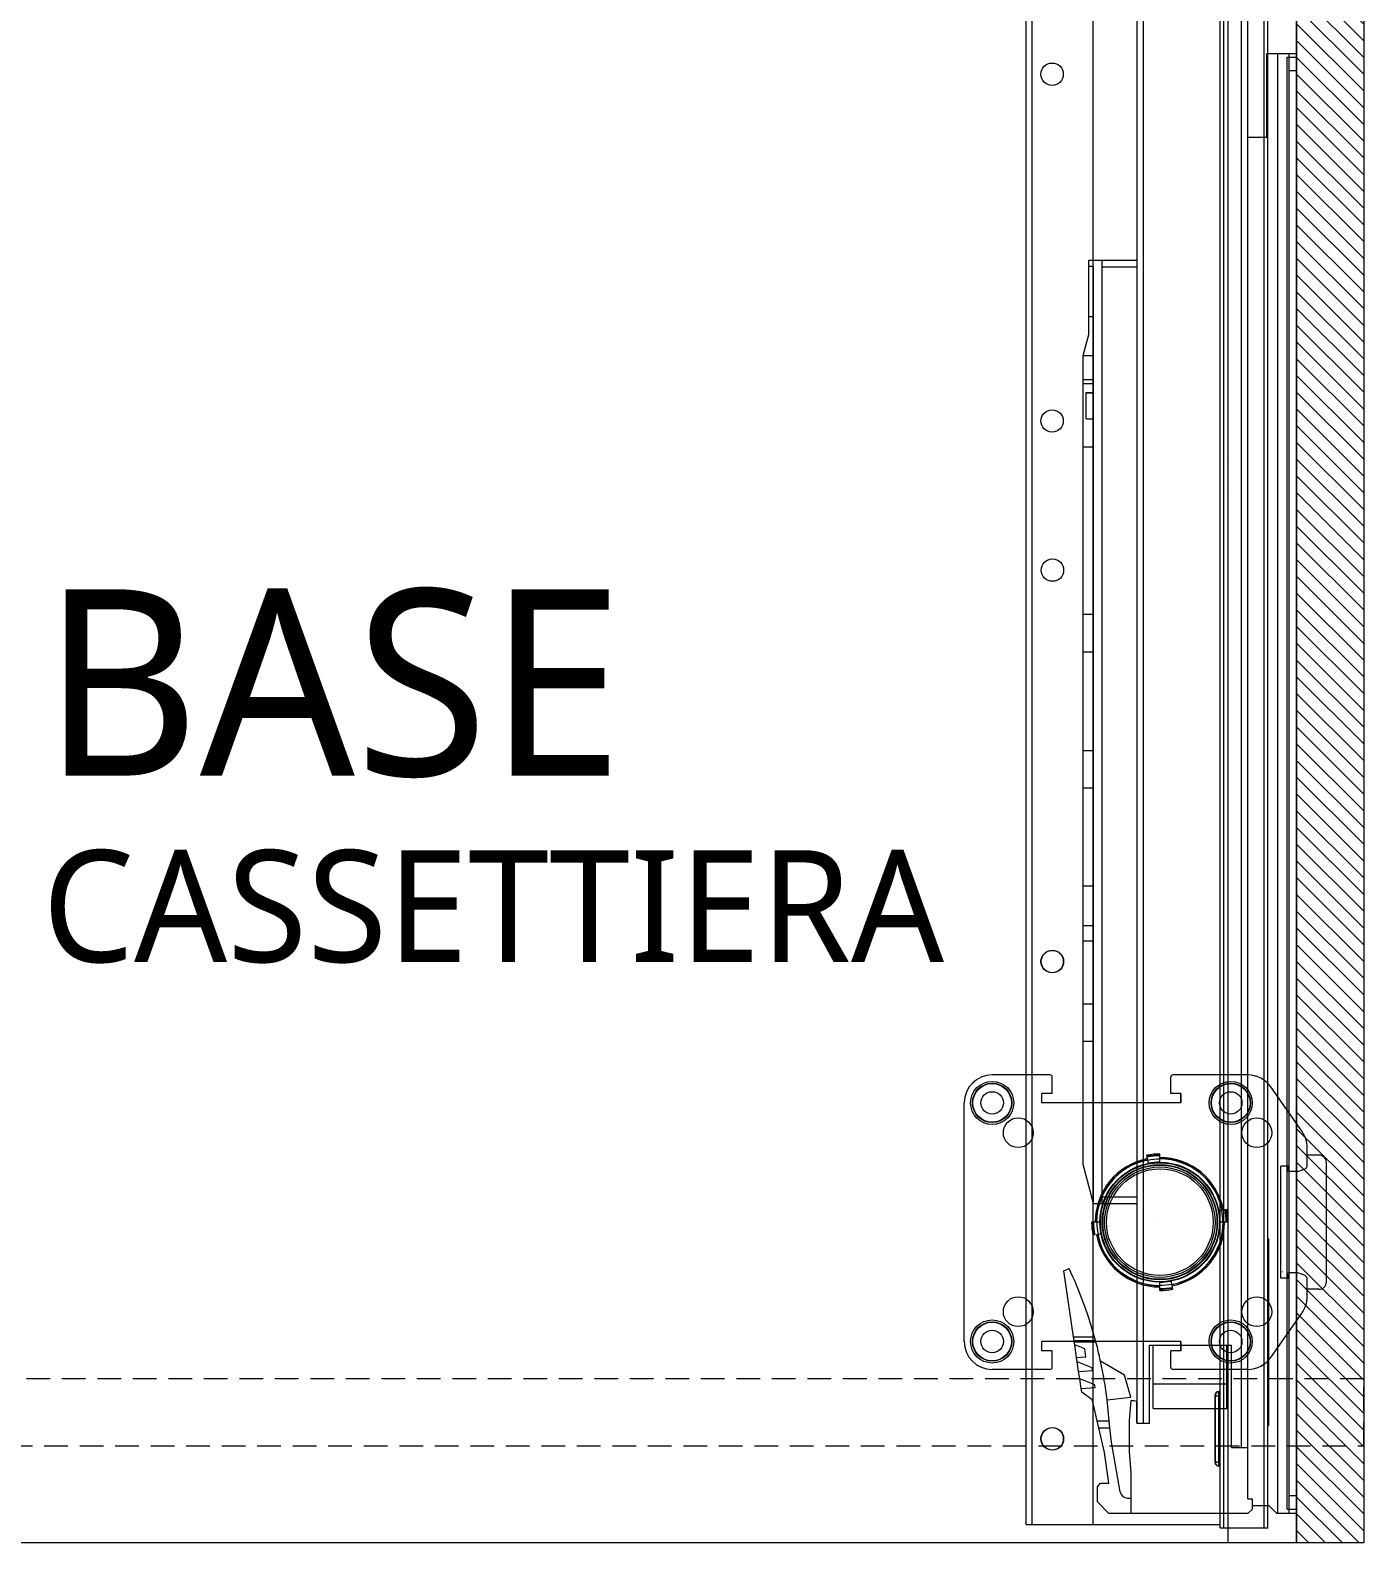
# Model space of a CAD drawing. Header units: millimetres. Extents: x -853320 to 19484, y -510814 to 9708.
# Drawn here: x 9335.6 to 9693.4, y 7298.2 to 7704.4 of the extents above; entities that cross this region are included whole.
import ezdxf
from ezdxf import colors
from ezdxf.entities.mleader import LeaderData, LeaderLine
from ezdxf.math import Vec2, Vec3

# ---------------------------------------------------------------- set-up
doc = ezdxf.new("R2010")
doc.units = ezdxf.units.MM
for name, pattern in [('CONTINUA', [0]), ('NASCOSTA', [9.525, 6.35, -3.175]), ('TRATTEGGIATA', [0.75, 0.5, -0.25])]:
    doc.linetypes.add(name, pattern=pattern)
doc.layers.add('DS_ST_quote 1_50', color=7, linetype='Continuous')
for name, color, linetype, lineweight in [('F-Proiezioni', 9, 'TRATTEGGIATA', 5), ('F_ARREDI', 7, 'Continuous', 5), ('F_ELETTRODOMESTICI', 40, 'Continuous', 5), ('F_FERRAMENTA', 253, 'Continuous', 5), ('F_Guide', 1, 'Continuous', 9), ('F_MULTI laminato CERA', 124, 'Continuous', 5), ('F_retino', 252, 'CONTINUA', 5), ('F_Spondine', 9, 'Continuous', 9), ('Piedini', 7, 'Continuous', 9)]:
    doc.layers.add(name, color=color, linetype=linetype, lineweight=lineweight)
doc.layers.add('F_Testi', color=7, linetype='Continuous', lineweight=5, true_color=0x136734)
doc.styles.add('ARIAL', font='arial.ttf')
doc.styles.add('DANZI-DIDASCALIE', font='Yu Gothic UI Light.ttf', dxfattribs={"height": 30})
doc.dimstyles.new('ISO-100', dxfattribs={"dimtxt": 100, "dimasz": 5, "dimexe": 0.25, "dimexo": 6, "dimgap": 6, "dimtad": 1, "dimtxsty": 'ARIAL', "dimblk": 'ARCHTICK', "dimcen": 2.5, "dimdle": 15, "dimse1": 1, "dimse2": 1, "dimclrd": 256, "dimclre": 256, "dimclrt": 256, "dimadec": 0, "dimazin": 0, "dimtfac": 1, "dimtmove": 0, "dimatfit": 3, "dimldrblk": 'ARCHTICK', "dimfxl": 1, "dimlwd": -1, "dimlwe": -1, "dimarcsym": 0})

# ---------------------------------------------------------------- blocks, each defined once
blk = doc.blocks.new('_Dot')
at = {"color": 0, "linetype": 'ByBlock', "lineweight": -2}
blk.add_line((-0.5, 0), (-1, 0), dxfattribs=at)
at = {"color": 0, "linetype": 'ByBlock', "const_width": 0.5}
blk.add_lwpolyline([(-0.25, 0, 1), (0.25, 0, 1)], format="xyb", close=True, dxfattribs=at)
blk = doc.blocks.new('_ArchTick')
at = {"color": 0, "linetype": 'ByBlock', "const_width": 0.15}
blk.add_lwpolyline([(-0.5, -0.5), (0.5, 0.5)], dxfattribs=at)
blk = doc.blocks.new('*D146')
at = {"layer": 'Defpoints', "color": 0, "transparency": 16777216}
for p in [(5588.56, 7348.81), (19268.52, 2810.66), (19483.82, 2810.66)]:
    blk.add_point(p, dxfattribs=at)
at = {"layer": 'DS_ST_quote 1_50', "transparency": 16777216}
blk.add_line((19268.52, 7363.81), (19268.52, 2795.66), dxfattribs=at)
at = {"layer": 'DS_ST_quote 1_50', "transparency": 16777216, "xscale": 5, "yscale": 5, "zscale": 5}
for p, rotation in [((19268.52, 7348.81), 90), ((19268.52, 2810.66), 270)]:
    blk.add_blockref('_ArchTick', p, dxfattribs=dict(at, rotation=rotation))
at = {"layer": 'DS_ST_quote 1_50', "transparency": 16777216, "insert": (19202.43, 5079.74), "char_height": 100, "attachment_point": 5, "rotation": 90, "style": 'ARIAL'}
blk.add_mtext('4538,15', dxfattribs=at)
blk = doc.blocks.new('BASE CAS.ra_posate_L.403_pianta')
at = {"layer": 'F_retino'}
h = blk.add_hatch(dxfattribs=at)
h.set_pattern_fill('ANSI31', color=256, angle=-90)
h.set_pattern_definition([(315, (279087.225, 3243.2445), (2.24506403, 2.24506403), [])])
h.paths.add_polyline_path([(293879.45, 11077.27), (293861.45, 11077.27), (293861.45, 10497.27), (293879.45, 10497.27)])
at = {"layer": 'F-Proiezioni', "linetype": 'NASCOSTA'}
blk.add_lwpolyline([(293325.45, 10523.27), (293879.45, 10523.27), (293879.45, 10541.27), (293325.45, 10541.27)], close=True, dxfattribs=at)
at = {"layer": 'F_FERRAMENTA'}
for p, q in [((293852.75, 10501.27), (293852.75, 10791.27)), ((293853.75, 10501.27), (293853.75, 10791.27)), ((293842.77, 10787.27), (293842.77, 10787.27)), ((293788.85, 10502.17), (293788.85, 10778.67)), ((293790.47, 10502.17), (293790.47, 10778.67)), ((293806.85, 10502.17), (293806.85, 10778.67)), ((293842.77, 10778.27), (293842.77, 10778.27)), ((293840.95, 10501.27), (293840.95, 10775.07)), ((293841.95, 10501.27), (293841.95, 10775.07)), ((293853.75, 10578.77), (293853.85, 10578.77)), ((293853.85, 10528.77), (293853.85, 10578.77)), ((293839.55, 10518.87), (293839.55, 10536.87)), ((293839.55, 10536.73), (293840.55, 10536.73)), ((293840.55, 10537.87), (293840.95, 10537.87)), ((293840.55, 10517.87), (293840.55, 10537.87)), ((293840.55, 10536.73), (293840.95, 10536.73)), ((293853.75, 10528.77), (293853.85, 10528.77)), ((293839.55, 10519.01), (293840.55, 10519.01)), ((293840.55, 10519.01), (293840.95, 10519.01)), ((293840.55, 10517.87), (293840.95, 10517.87)), ((293788.85, 10502.17), (293790.47, 10502.17)), ((293790.47, 10502.17), (293806.85, 10502.17)), ((293806.85, 10502.17), (293840.95, 10502.17)), ((293840.95, 10501.27), (293841.95, 10501.27)), ((293841.95, 10501.27), (293852.75, 10501.27)), ((293852.75, 10501.27), (293853.75, 10501.27))]:
    blk.add_line(p, q, dxfattribs=at)
for centre in [(293795.85, 10653.17), (293795.85, 10525.17)]:
    blk.add_circle(centre, 3, dxfattribs=at)
for centre, start, end in [((293840.55, 10536.87), 90, 180), ((293840.55, 10518.87), 180, 270)]:
    blk.add_arc(centre, 1, start, end, dxfattribs=at)
at = {"layer": 'F_Guide', "color": 1}
for p, q in [((293818.67, 10529.34), (293818.67, 11003.27)), ((293820.37, 10529.34), (293820.37, 11003.27)), ((293846.67, 10522.87), (293846.67, 10980.77)), ((293848.37, 10522.87), (293848.37, 10961.77)), ((293853.45, 10896.77), (293861.45, 10896.77)), ((293853.45, 10874.27), (293853.45, 10896.77)), ((293856.45, 10505.27), (293856.45, 10896.77)), ((293858.95, 10895.77), (293861.45, 10895.77)), ((293858.95, 10506.27), (293858.95, 10895.77)), ((293859.45, 10895.77), (293859.45, 10896.77)), ((293859.45, 10505.27), (293859.45, 10895.77)), ((293861.45, 10895.77), (293861.45, 10896.77)), ((293861.45, 10505.27), (293861.45, 10895.77)), ((293861.45, 10892.11), (293859.45, 10892.11)), ((293848.37, 10874.27), (293853.45, 10874.27)), ((293805.67, 10841.27), (293809.27, 10841.27)), ((293805.67, 10821.36), (293805.67, 10841.27)), ((293809.27, 10841.27), (293818.67, 10841.27)), ((293809.27, 10588.27), (293809.27, 10841.27)), ((293805.67, 10839.68), (293806.97, 10839.68)), ((293806.97, 10588.27), (293806.97, 10839.68)), ((293809.27, 10839.47), (293818.67, 10839.47)), ((293805.67, 10826.18), (293806.97, 10826.18)), ((293804.17, 10815.77), (293805.67, 10821.36)), ((293804.17, 10815.77), (293806.97, 10815.77)), ((293804.17, 10598.72), (293804.17, 10815.77)), ((293804.17, 10809.32), (293806.97, 10809.32)), ((293804.17, 10808.23), (293806.97, 10808.23)), ((293804.97, 10805.77), (293806.97, 10805.77)), ((293804.97, 10798.77), (293804.97, 10805.77)), ((293804.97, 10805.76), (293806.97, 10805.76)), ((293804.97, 10798.77), (293806.97, 10798.77)), ((293804.97, 10798.77), (293806.97, 10798.77)), ((293804.17, 10791.23), (293806.97, 10791.23)), ((293804.17, 10746.31), (293806.97, 10746.31)), ((293804.17, 10736.23), (293806.97, 10736.23)), ((293804.17, 10709.82), (293806.97, 10709.82)), ((293804.17, 10699.77), (293806.97, 10699.77)), ((293804.17, 10673.5), (293806.97, 10673.5)), ((293804.17, 10662.81), (293806.97, 10662.81)), ((293804.17, 10658.73), (293806.97, 10658.73)), ((293804.17, 10641.87), (293806.97, 10641.87)), ((293804.17, 10631.82), (293806.97, 10631.82)), ((293806.96, 10588.29), (293804.17, 10598.72)), ((293809.27, 10590.07), (293818.67, 10590.07)), ((293806.96, 10588.29), (293806.97, 10588.29)), ((293806.97, 10588.27), (293809.27, 10588.27)), ((293809.27, 10588.27), (293818.67, 10588.27)), ((293798.99, 10570.21), (293800.4, 10570.87)), ((293801.59, 10552.54), (293798.99, 10570.21)), ((293801.74, 10551.54), (293801.59, 10552.54)), ((293801.59, 10552.54), (293807.21, 10552.54)), ((293801.78, 10551.22), (293801.74, 10551.54)), ((293801.74, 10551.54), (293807.49, 10551.54)), ((293801.91, 10550.38), (293801.78, 10551.22)), ((293801.78, 10551.22), (293807.57, 10551.22)), ((293802.4, 10547.02), (293801.91, 10550.38)), ((293804.59, 10549.31), (293801.91, 10550.38)), ((293804.91, 10547.17), (293804.59, 10549.31)), ((293807.22, 10552.54), (293807.21, 10552.54)), ((293807.22, 10552.53), (293807.22, 10552.54)), ((293807.22, 10552.52), (293807.22, 10552.53)), ((293807.22, 10552.53), (293807.22, 10552.53)), ((293807.22, 10552.51), (293807.22, 10552.52)), ((293807.22, 10552.52), (293807.22, 10552.52)), ((293807.22, 10552.5), (293807.22, 10552.51)), ((293807.23, 10552.5), (293807.22, 10552.5)), ((293807.23, 10552.49), (293807.23, 10552.5)), ((293807.23, 10552.48), (293807.23, 10552.49)), ((293807.23, 10552.49), (293807.23, 10552.49)), ((293807.23, 10552.47), (293807.23, 10552.48)), ((293807.23, 10552.48), (293807.23, 10552.48)), ((293807.24, 10552.46), (293807.23, 10552.47)), ((293807.24, 10552.45), (293807.24, 10552.46)), ((293807.24, 10552.46), (293807.24, 10552.46)), ((293807.24, 10552.44), (293807.24, 10552.45)), ((293807.24, 10552.45), (293807.24, 10552.45)), ((293807.24, 10552.44), (293807.24, 10552.44)), ((293807.25, 10552.43), (293807.24, 10552.44)), ((293807.25, 10552.42), (293807.25, 10552.43)), ((293807.25, 10552.42), (293807.25, 10552.42)), ((293807.25, 10552.41), (293807.25, 10552.42)), ((293807.25, 10552.41), (293807.25, 10552.41)), ((293807.25, 10552.4), (293807.25, 10552.41)), ((293807.26, 10552.39), (293807.25, 10552.4)), ((293807.26, 10552.39), (293807.26, 10552.39)), ((293807.26, 10552.38), (293807.26, 10552.39)), ((293807.26, 10552.37), (293807.26, 10552.38)), ((293807.26, 10552.38), (293807.26, 10552.38)), ((293807.26, 10552.36), (293807.26, 10552.37)), ((293807.26, 10552.37), (293807.26, 10552.37)), ((293807.27, 10552.35), (293807.26, 10552.36)), ((293807.27, 10552.34), (293807.27, 10552.35)), ((293807.27, 10552.35), (293807.27, 10552.35)), ((293807.27, 10552.33), (293807.27, 10552.34)), ((293807.27, 10552.34), (293807.27, 10552.34)), ((293807.28, 10552.32), (293807.27, 10552.33)), ((293807.27, 10552.33), (293807.27, 10552.33)), ((293807.28, 10552.31), (293807.28, 10552.32)), ((293807.28, 10552.31), (293807.28, 10552.31)), ((293807.28, 10552.3), (293807.28, 10552.31)), ((293807.28, 10552.29), (293807.28, 10552.3)), ((293807.28, 10552.3), (293807.28, 10552.3)), ((293807.29, 10552.28), (293807.28, 10552.29)), ((293807.29, 10552.28), (293807.29, 10552.28)), ((293807.29, 10552.27), (293807.29, 10552.28)), ((293807.29, 10552.27), (293807.29, 10552.27)), ((293807.29, 10552.26), (293807.29, 10552.27)), ((293807.29, 10552.26), (293807.29, 10552.26)), ((293807.3, 10552.25), (293807.29, 10552.26)), ((293807.3, 10552.24), (293807.3, 10552.25)), ((293807.3, 10552.23), (293807.3, 10552.24)), ((293807.3, 10552.24), (293807.3, 10552.24)), ((293807.3, 10552.22), (293807.3, 10552.23)), ((293807.3, 10552.23), (293807.3, 10552.23)), ((293807.3, 10552.22), (293807.3, 10552.22)), ((293807.31, 10552.21), (293807.3, 10552.22)), ((293807.31, 10552.2), (293807.31, 10552.21)), ((293807.31, 10552.19), (293807.31, 10552.2)), ((293807.31, 10552.2), (293807.31, 10552.2)), ((293807.31, 10552.19), (293807.31, 10552.19)), ((293807.31, 10552.18), (293807.31, 10552.19)), ((293807.32, 10552.18), (293807.31, 10552.18)), ((293807.32, 10552.17), (293807.32, 10552.18)), ((293807.32, 10552.16), (293807.32, 10552.17)), ((293807.32, 10552.17), (293807.32, 10552.17)), ((293807.32, 10552.15), (293807.32, 10552.16)), ((293807.32, 10552.15), (293807.32, 10552.15)), ((293807.32, 10552.14), (293807.32, 10552.15)), ((293807.33, 10552.14), (293807.32, 10552.14)), ((293807.33, 10552.13), (293807.33, 10552.14)), ((293807.33, 10552.13), (293807.33, 10552.13)), ((293807.33, 10552.12), (293807.33, 10552.13)), ((293807.33, 10552.12), (293807.33, 10552.12)), ((293807.33, 10552.11), (293807.33, 10552.12)), ((293807.34, 10552.11), (293807.33, 10552.11)), ((293807.34, 10552.1), (293807.34, 10552.11)), ((293807.34, 10552.09), (293807.34, 10552.1)), ((293807.34, 10552.08), (293807.34, 10552.09)), ((293807.34, 10552.09), (293807.34, 10552.09)), ((293807.34, 10552.08), (293807.34, 10552.08)), ((293807.34, 10552.07), (293807.34, 10552.08)), ((293807.35, 10552.07), (293807.34, 10552.07)), ((293807.35, 10552.06), (293807.35, 10552.07)), ((293807.35, 10552.06), (293807.35, 10552.06)), ((293807.35, 10552.05), (293807.35, 10552.06)), ((293807.35, 10552.04), (293807.35, 10552.05)), ((293807.35, 10552.05), (293807.35, 10552.05)), ((293807.36, 10552.03), (293807.35, 10552.04)), ((293807.35, 10552.04), (293807.35, 10552.04)), ((293807.36, 10552.03), (293807.36, 10552.03)), ((293807.36, 10552.02), (293807.36, 10552.03)), ((293807.36, 10552.01), (293807.36, 10552.02)), ((293807.36, 10552.02), (293807.36, 10552.02)), ((293807.36, 10552.01), (293807.36, 10552.01)), ((293807.36, 10552), (293807.36, 10552.01)), ((293807.37, 10552), (293807.36, 10552)), ((293807.37, 10551.99), (293807.37, 10552)), ((293807.37, 10551.99), (293807.37, 10551.99)), ((293807.37, 10551.98), (293807.37, 10551.99)), ((293807.37, 10551.97), (293807.37, 10551.98)), ((293807.37, 10551.98), (293807.37, 10551.98)), ((293807.37, 10551.96), (293807.37, 10551.97)), ((293807.37, 10551.97), (293807.37, 10551.97)), ((293807.38, 10551.96), (293807.37, 10551.96)), ((293807.38, 10551.95), (293807.38, 10551.96)), ((293807.38, 10551.95), (293807.38, 10551.95)), ((293807.38, 10551.94), (293807.38, 10551.95)), ((293807.38, 10551.94), (293807.38, 10551.94)), ((293807.38, 10551.93), (293807.38, 10551.94)), ((293807.38, 10551.92), (293807.38, 10551.93)), ((293807.38, 10551.93), (293807.38, 10551.93)), ((293807.39, 10551.92), (293807.38, 10551.92)), ((293807.39, 10551.91), (293807.39, 10551.92)), ((293807.39, 10551.9), (293807.39, 10551.91)), ((293807.39, 10551.91), (293807.39, 10551.91)), ((293807.39, 10551.91), (293807.39, 10551.91)), ((293807.39, 10551.9), (293807.39, 10551.9)), ((293807.39, 10551.89), (293807.39, 10551.9)), ((293807.4, 10551.88), (293807.39, 10551.89)), ((293807.39, 10551.89), (293807.39, 10551.89)), ((293807.4, 10551.88), (293807.4, 10551.88)), ((293807.4, 10551.87), (293807.4, 10551.88)), ((293807.4, 10551.87), (293807.4, 10551.87)), ((293807.4, 10551.86), (293807.4, 10551.87)), ((293807.4, 10551.87), (293807.4, 10551.87)), ((293807.4, 10551.86), (293807.4, 10551.86)), ((293807.4, 10551.85), (293807.4, 10551.86)), ((293807.41, 10551.85), (293807.4, 10551.85)), ((293807.41, 10551.84), (293807.41, 10551.85)), ((293807.41, 10551.84), (293807.41, 10551.84)), ((293807.41, 10551.83), (293807.41, 10551.84)), ((293807.41, 10551.84), (293807.41, 10551.84)), ((293807.41, 10551.82), (293807.41, 10551.83)), ((293807.41, 10551.83), (293807.41, 10551.83)), ((293807.41, 10551.82), (293807.41, 10551.82)), ((293807.42, 10551.81), (293807.41, 10551.82)), ((293807.41, 10551.82), (293807.41, 10551.82)), ((293807.42, 10551.81), (293807.42, 10551.81)), ((293807.42, 10551.8), (293807.42, 10551.81)), ((293807.42, 10551.8), (293807.42, 10551.8)), ((293807.42, 10551.8), (293807.42, 10551.8)), ((293807.42, 10551.79), (293807.42, 10551.8)), ((293807.42, 10551.79), (293807.42, 10551.79)), ((293807.42, 10551.79), (293807.42, 10551.79)), ((293807.42, 10551.78), (293807.42, 10551.79)), ((293807.43, 10551.77), (293807.42, 10551.78)), ((293807.42, 10551.78), (293807.42, 10551.78)), ((293807.43, 10551.77), (293807.43, 10551.77)), ((293807.43, 10551.76), (293807.43, 10551.77)), ((293807.43, 10551.77), (293807.43, 10551.77)), ((293807.43, 10551.76), (293807.43, 10551.76)), ((293807.43, 10551.75), (293807.43, 10551.76)), ((293807.43, 10551.76), (293807.43, 10551.76)), ((293807.43, 10551.75), (293807.43, 10551.75)), ((293807.43, 10551.74), (293807.43, 10551.75)), ((293807.43, 10551.74), (293807.43, 10551.74)), ((293807.44, 10551.74), (293807.43, 10551.74)), ((293807.44, 10551.73), (293807.44, 10551.74)), ((293807.44, 10551.72), (293807.44, 10551.73)), ((293807.44, 10551.73), (293807.44, 10551.73)), ((293807.44, 10551.73), (293807.44, 10551.73)), ((293807.44, 10551.72), (293807.44, 10551.72)), ((293807.44, 10551.71), (293807.44, 10551.72)), ((293807.44, 10551.72), (293807.44, 10551.72)), ((293807.44, 10551.71), (293807.44, 10551.71)), ((293807.44, 10551.71), (293807.44, 10551.71)), ((293807.44, 10551.7), (293807.44, 10551.71)), ((293807.45, 10551.7), (293807.44, 10551.7)), ((293807.45, 10551.7), (293807.45, 10551.7)), ((293807.45, 10551.69), (293807.45, 10551.7)), ((293807.45, 10551.69), (293807.45, 10551.69)), ((293807.45, 10551.69), (293807.45, 10551.69)), ((293807.45, 10551.68), (293807.45, 10551.69)), ((293807.45, 10551.68), (293807.45, 10551.68)), ((293807.45, 10551.67), (293807.45, 10551.68)), ((293807.45, 10551.68), (293807.45, 10551.68)), ((293807.45, 10551.67), (293807.45, 10551.67)), ((293807.45, 10551.67), (293807.45, 10551.67)), ((293807.46, 10551.66), (293807.45, 10551.67)), ((293807.45, 10551.67), (293807.45, 10551.67)), ((293807.46, 10551.66), (293807.46, 10551.66)), ((293807.46, 10551.65), (293807.46, 10551.66)), ((293807.46, 10551.66), (293807.46, 10551.66)), ((293807.46, 10551.64), (293807.46, 10551.65)), ((293807.46, 10551.65), (293807.46, 10551.65)), ((293807.46, 10551.65), (293807.46, 10551.65)), ((293807.46, 10551.65), (293807.46, 10551.65)), ((293807.46, 10551.64), (293807.46, 10551.64)), ((293807.46, 10551.64), (293807.46, 10551.64)), ((293807.46, 10551.63), (293807.46, 10551.64)), ((293807.46, 10551.64), (293807.46, 10551.64)), ((293807.46, 10551.63), (293807.46, 10551.63)), ((293807.47, 10551.63), (293807.46, 10551.63)), ((293807.47, 10551.63), (293807.47, 10551.63)), ((293807.47, 10551.62), (293807.47, 10551.63)), ((293807.47, 10551.62), (293807.47, 10551.62)), ((293807.47, 10551.61), (293807.47, 10551.62)), ((293807.47, 10551.62), (293807.47, 10551.62)), ((293807.47, 10551.62), (293807.47, 10551.62)), ((293807.47, 10551.61), (293807.47, 10551.61)), ((293807.47, 10551.6), (293807.47, 10551.61)), ((293807.47, 10551.61), (293807.47, 10551.61)), ((293807.47, 10551.61), (293807.47, 10551.61)), ((293807.47, 10551.6), (293807.47, 10551.6)), ((293807.47, 10551.59), (293807.47, 10551.6)), ((293807.47, 10551.6), (293807.47, 10551.6)), ((293807.47, 10551.6), (293807.47, 10551.6)), ((293807.47, 10551.6), (293807.47, 10551.6)), ((293807.47, 10551.59), (293807.47, 10551.59)), ((293807.47, 10551.59), (293807.47, 10551.59)), ((293807.48, 10551.59), (293807.47, 10551.59)), ((293807.48, 10551.59), (293807.48, 10551.59)), ((293807.48, 10551.59), (293807.48, 10551.59)), ((293807.48, 10551.58), (293807.48, 10551.59)), ((293807.48, 10551.58), (293807.48, 10551.58)), ((293807.48, 10551.57), (293807.48, 10551.58)), ((293807.48, 10551.58), (293807.48, 10551.58)), ((293807.48, 10551.58), (293807.48, 10551.58)), ((293807.48, 10551.58), (293807.48, 10551.58)), ((293807.48, 10551.58), (293807.48, 10551.58)), ((293807.48, 10551.57), (293807.48, 10551.57)), ((293807.48, 10551.56), (293807.48, 10551.57)), ((293807.48, 10551.57), (293807.48, 10551.57)), ((293807.48, 10551.57), (293807.48, 10551.57)), ((293807.48, 10551.57), (293807.48, 10551.57)), ((293807.48, 10551.57), (293807.48, 10551.57)), ((293807.48, 10551.57), (293807.48, 10551.57)), ((293807.48, 10551.56), (293807.48, 10551.56)), ((293807.48, 10551.56), (293807.48, 10551.56)), ((293807.48, 10551.56), (293807.48, 10551.56)), ((293807.48, 10551.56), (293807.48, 10551.56)), ((293807.48, 10551.56), (293807.48, 10551.56)), ((293807.48, 10551.55), (293807.48, 10551.56)), ((293807.48, 10551.56), (293807.48, 10551.56)), ((293807.48, 10551.56), (293807.48, 10551.56)), ((293807.48, 10551.56), (293807.48, 10551.56)), ((293807.48, 10551.56), (293807.48, 10551.56)), ((293807.49, 10551.55), (293807.48, 10551.55)), ((293807.49, 10551.55), (293807.49, 10551.55)), ((293807.49, 10551.55), (293807.49, 10551.55)), ((293807.49, 10551.55), (293807.49, 10551.55)), ((293807.49, 10551.55), (293807.49, 10551.55)), ((293807.49, 10551.55), (293807.49, 10551.55)), ((293807.49, 10551.55), (293807.49, 10551.55)), ((293807.49, 10551.55), (293807.49, 10551.55)), ((293807.49, 10551.55), (293807.49, 10551.55)), ((293807.49, 10551.55), (293807.49, 10551.55)), ((293807.49, 10551.55), (293807.49, 10551.55)), ((293807.49, 10551.54), (293807.49, 10551.55)), ((293807.49, 10551.55), (293807.49, 10551.55)), ((293807.49, 10551.55), (293807.49, 10551.55)), ((293807.49, 10551.55), (293807.49, 10551.55)), ((293807.49, 10551.55), (293807.49, 10551.55)), ((293807.49, 10551.54), (293807.49, 10551.54)), ((293807.49, 10551.54), (293807.49, 10551.54)), ((293822, 10550.27), (293822.98, 10550.27)), ((293822, 10529.34), (293822, 10550.27)), ((293822.98, 10550.27), (293842.76, 10550.27)), ((293822.98, 10533.32), (293822.98, 10550.27)), ((293842.76, 10550.27), (293843.95, 10550.27)), ((293842.76, 10533.32), (293842.76, 10550.27)), ((293843.95, 10522.87), (293843.95, 10550.27)), ((293802.4, 10547.02), (293804.91, 10547.17)), ((293802.58, 10545.81), (293802.4, 10547.02)), ((293802.96, 10543.25), (293802.58, 10545.81)), ((293806.6, 10544.21), (293802.58, 10545.81)), ((293815.24, 10542.28), (293808.84, 10545.98)), ((293802.96, 10543.25), (293806.71, 10543.47)), ((293803.25, 10541.24), (293802.96, 10543.25)), ((293803.63, 10538.68), (293803.25, 10541.24)), ((293807.27, 10539.64), (293803.25, 10541.24)), ((293806.71, 10543.47), (293806.6, 10544.21)), ((293816.99, 10536.3), (293815.24, 10542.28)), ((293803.63, 10538.68), (293807.38, 10538.9)), ((293803.78, 10537.67), (293803.63, 10538.68)), ((293806.61, 10535.67), (293803.78, 10537.67)), ((293807.38, 10538.9), (293807.27, 10539.64)), ((293822.98, 10539.95), (293842.76, 10539.95)), ((293806.64, 10535.67), (293806.61, 10535.67)), ((293806.66, 10535.46), (293806.64, 10535.67)), ((293807.93, 10529.99), (293806.66, 10535.46)), ((293810.59, 10535.66), (293816.99, 10536.3)), ((293811.17, 10529.99), (293810.59, 10535.66)), ((293816.58, 10530.05), (293816.86, 10533.31)), ((293816.86, 10533.31), (293817.05, 10535.45)), ((293818.58, 10529.34), (293818.58, 10535.22)), ((293822.98, 10533.32), (293842.76, 10533.32)), ((293808.36, 10528.13), (293807.93, 10529.99)), ((293807.93, 10529.99), (293807.93, 10529.99)), ((293807.93, 10529.99), (293811.17, 10529.99)), ((293811.36, 10528.13), (293811.17, 10529.99)), ((293816.58, 10521.77), (293816.58, 10530.05)), ((293818.58, 10529.34), (293822, 10529.34)), ((293809.91, 10521.46), (293808.36, 10528.13)), ((293808.36, 10528.13), (293808.36, 10528.13)), ((293808.36, 10528.13), (293811.36, 10528.13)), ((293811.76, 10524.25), (293811.36, 10528.13)), ((293811.36, 10528.13), (293811.36, 10528.13)), ((293811.03, 10513.27), (293809.91, 10521.46)), ((293814.11, 10510.92), (293811.76, 10524.25)), ((293817.08, 10516.05), (293816.58, 10521.77)), ((293843.95, 10522.87), (293848.38, 10522.87)), ((293848.38, 10509.07), (293848.38, 10522.87)), ((293808.02, 10512.27), (293808.86, 10513.27)), ((293808.02, 10508.27), (293808.02, 10512.27)), ((293808.86, 10513.27), (293811.03, 10513.27)), ((293817.08, 10505.27), (293817.08, 10516.05)), ((293811.02, 10505.27), (293808.02, 10508.27)), ((293816.08, 10509.27), (293817.08, 10509.27)), ((293848.38, 10509.07), (293849.61, 10509.07)), ((293849.61, 10506.32), (293849.61, 10509.07)), ((293859.45, 10509.93), (293861.42, 10509.93)), ((293861.42, 10509.93), (293861.45, 10509.93)), ((293811.02, 10505.27), (293817.08, 10505.27)), ((293817.08, 10505.27), (293848.41, 10505.27)), ((293848.41, 10505.27), (293849.61, 10506.32)), ((293849.61, 10507.27), (293853.96, 10507.27)), ((293856.03, 10505.27), (293853.96, 10507.27)), ((293856.03, 10505.27), (293856.45, 10505.27)), ((293856.45, 10505.27), (293859.45, 10505.27)), ((293858.95, 10506.27), (293861.45, 10506.27)), ((293859.45, 10505.27), (293861.45, 10505.27))]:
    blk.add_line(p, q, dxfattribs=at)
for centre, radius, start, end in [((293695.47, 10521.4), 116, 15.5749, 25.2436), ((293695.47, 10521.4), 116, 14.8969, 15.0631), ((293695.47, 10521.4), 116, 12.2342, 14.8963), ((293695.47, 10521.4), 116, 7.0613, 12.2342), ((293814.13, 10510.62), 25, 79.7467, 83.2882), ((293816.08, 10511.27), 2, 190, 270)]:
    blk.add_arc(centre, radius, start, end, dxfattribs=at)
at = {"layer": 'F_MULTI laminato CERA'}
for points in [[(293343.45, 11077.27), (293861.45, 11077.27), (293861.45, 10497.27), (293343.45, 10497.27)], [(293861.45, 11077.27), (293879.45, 11077.27), (293879.45, 10497.27), (293861.45, 10497.27)], [(293361.95, 10991.27), (293842.95, 10991.27), (293842.95, 10497.27), (293361.95, 10497.27)]]:
    blk.add_lwpolyline(points, close=True, dxfattribs=at)
at = {"layer": 'F_Spondine'}
for p, q in [((293852.75, 10501.27), (293852.75, 10991.27)), ((293853.75, 10501.27), (293853.75, 10991.27)), ((293788.85, 10502.17), (293788.85, 10978.67)), ((293790.47, 10502.17), (293790.47, 10978.67)), ((293806.85, 10502.17), (293806.85, 10978.67)), ((293840.95, 10501.27), (293840.95, 10975.07)), ((293841.95, 10501.27), (293841.95, 10975.07)), ((293853.75, 10578.77), (293853.85, 10578.77)), ((293853.85, 10578.77), (293853.95, 10578.77)), ((293853.85, 10528.77), (293853.85, 10578.77)), ((293853.95, 10528.77), (293853.95, 10578.77)), ((293839.55, 10518.87), (293839.55, 10536.87)), ((293839.55, 10536.73), (293840.55, 10536.73)), ((293839.65, 10518.87), (293839.65, 10536.87)), ((293839.65, 10536.73), (293840.65, 10536.73)), ((293840.55, 10537.87), (293840.95, 10537.87)), ((293840.55, 10517.87), (293840.55, 10537.87)), ((293840.55, 10536.73), (293840.95, 10536.73)), ((293840.65, 10537.87), (293841.05, 10537.87)), ((293840.65, 10517.87), (293840.65, 10537.87)), ((293840.65, 10536.73), (293841.05, 10536.73)), ((293853.75, 10528.77), (293853.85, 10528.77)), ((293853.85, 10528.77), (293853.95, 10528.77)), ((293839.55, 10519.01), (293840.55, 10519.01)), ((293839.65, 10519.01), (293840.65, 10519.01)), ((293840.55, 10519.01), (293840.95, 10519.01)), ((293840.55, 10517.87), (293840.95, 10517.87)), ((293840.65, 10519.01), (293841.05, 10519.01)), ((293840.65, 10517.87), (293841.05, 10517.87)), ((293788.85, 10502.17), (293790.47, 10502.17)), ((293788.95, 10502.17), (293790.57, 10502.17)), ((293790.47, 10502.17), (293806.85, 10502.17)), ((293790.57, 10502.17), (293806.95, 10502.17)), ((293806.85, 10502.17), (293840.95, 10502.17)), ((293806.95, 10502.17), (293841.05, 10502.17)), ((293840.95, 10501.27), (293841.95, 10501.27)), ((293841.05, 10501.27), (293842.05, 10501.27)), ((293841.95, 10501.27), (293852.75, 10501.27)), ((293842.05, 10501.27), (293852.85, 10501.27)), ((293852.75, 10501.27), (293853.75, 10501.27)), ((293852.85, 10501.27), (293853.85, 10501.27)), ((293853.05, 10501.27), (293853.15, 10501.27)), ((293853.15, 10501.27), (293853.25, 10501.27)), ((293853.15, 10501.27), (293853.75, 10501.27)), ((293853.25, 10501.27), (293853.85, 10501.27))]:
    blk.add_line(p, q, dxfattribs=at)
for centre in [(293795.85, 10891.17), (293795.85, 10798.17), (293795.95, 10758.17), (293795.85, 10653.17), (293795.95, 10653.17), (293795.85, 10525.17), (293795.95, 10525.17)]:
    blk.add_circle(centre, 3, dxfattribs=at)
for centre, start, end in [((293840.55, 10536.87), 90, 180), ((293840.65, 10536.87), 90, 180), ((293840.55, 10518.87), 180, 270), ((293840.65, 10518.87), 180, 270)]:
    blk.add_arc(centre, 1, start, end, dxfattribs=at)
at = {"layer": 'Piedini'}
for p, q in [((293795.26, 10622.77), (293779.77, 10622.77)), ((293795.87, 10617.77), (293795.87, 10622.16)), ((293827.67, 10617.77), (293827.67, 10622.17)), ((293848.36, 10622.77), (293828.26, 10622.77)), ((293862.91, 10607.57), (293854.51, 10619.57)), ((293772.27, 10551.27), (293772.27, 10615.27)), ((293795.87, 10617.77), (293793.1, 10617.77)), ((293793.1, 10615.27), (293793.1, 10617.77)), ((293830.43, 10615.27), (293793.1, 10615.27)), ((293793.11, 10615.27), (293793.11, 10617.77)), ((293830.43, 10617.77), (293827.67, 10617.77)), ((293830.42, 10615.27), (293830.42, 10617.77)), ((293830.43, 10615.27), (293830.43, 10617.77)), ((293864.27, 10601.27), (293864.27, 10603.27)), ((293821.45, 10600.31), (293821.27, 10601.23)), ((293821.51, 10600.02), (293821.45, 10600.31)), ((293821.52, 10599.94), (293821.51, 10600.02)), ((293821.69, 10599.07), (293821.52, 10599.94)), ((293824.76, 10600.62), (293824.76, 10601.56)), ((293824.76, 10600.33), (293824.76, 10600.62)), ((293824.76, 10600.26), (293824.76, 10600.33)), ((293824.76, 10599.36), (293824.76, 10600.26)), ((293859.28, 10598.28), (293857.25, 10598.28)), ((293857.25, 10568.25), (293857.25, 10598.28)), ((293859.28, 10596.88), (293859.28, 10598.28)), ((293861.76, 10596.88), (293863.71, 10597.59)), ((293867.45, 10601.27), (293864.24, 10601.27)), ((293864.24, 10598.34), (293864.24, 10601.27)), ((293869.45, 10567.26), (293869.45, 10599.27)), ((293861.76, 10596.88), (293859.28, 10596.88)), ((293840.56, 10586.34), (293841.44, 10586.51)), ((293841.44, 10586.51), (293841.51, 10586.52)), ((293841.51, 10586.52), (293841.8, 10586.58)), ((293841.8, 10586.58), (293842.73, 10586.76)), ((293808.67, 10583.27), (293806.47, 10583.27)), ((293824.77, 10583.27), (293824.76, 10583.27)), ((293824.76, 10583.27), (293824.76, 10583.27)), ((293824.77, 10583.27), (293824.76, 10583.27)), ((293824.76, 10583.27), (293824.76, 10583.27)), ((293841.75, 10583.27), (293840.86, 10583.27)), ((293841.83, 10583.27), (293841.75, 10583.27)), ((293842.12, 10583.27), (293841.83, 10583.27)), ((293843.06, 10583.27), (293842.12, 10583.27)), ((293807.73, 10579.95), (293808.02, 10580.01)), ((293808.02, 10580.01), (293808.97, 10580.2)), ((293857.66, 10569.97), (293857.56, 10569.97)), ((293861.76, 10569.65), (293859.28, 10569.65)), ((293859.28, 10568.25), (293859.28, 10569.65)), ((293863.71, 10568.94), (293861.76, 10569.65)), ((293824.76, 10566.28), (293824.76, 10567.17)), ((293824.76, 10566.2), (293824.76, 10566.28)), ((293824.76, 10564.97), (293824.76, 10566.2)), ((293828.01, 10566.59), (293827.84, 10567.47)), ((293828.02, 10566.52), (293828.01, 10566.59)), ((293828.08, 10566.23), (293828.02, 10566.52)), ((293828.26, 10565.31), (293828.08, 10566.23)), ((293859.28, 10568.25), (293857.25, 10568.25)), ((293864.24, 10565.27), (293864.24, 10568.19)), ((293867.45, 10565.27), (293864.24, 10565.27)), ((293864.27, 10563.27), (293864.27, 10565.27)), ((293854.51, 10546.96), (293862.91, 10558.96)), ((293830.43, 10551.27), (293793.1, 10551.27)), ((293793.1, 10548.77), (293793.1, 10551.27)), ((293793.11, 10548.77), (293793.11, 10551.27)), ((293830.42, 10548.77), (293830.42, 10551.27)), ((293830.43, 10548.77), (293830.43, 10551.27)), ((293795.87, 10548.77), (293793.1, 10548.77)), ((293795.87, 10544.37), (293795.87, 10548.77)), ((293830.43, 10548.77), (293827.67, 10548.77)), ((293827.67, 10544.37), (293827.67, 10548.77)), ((293795.27, 10543.77), (293779.77, 10543.77)), ((293848.36, 10543.77), (293828.26, 10543.77))]:
    blk.add_line(p, q, dxfattribs=at)
at = {"layer": 'Piedini', "color": 1}
blk.add_line((293810.78, 10579.49), (293810.77, 10579.49), dxfattribs=at)
at = {"layer": 'Piedini'}
for centre, radius in [((293779.77, 10615.27), 5.78), ((293779.77, 10615.27), 5.28), ((293779.77, 10615.27), 5.19), ((293779.77, 10615.27), 3), ((293843.77, 10615.27), 5.78), ((293843.77, 10615.27), 5.28), ((293843.77, 10615.27), 5.19), ((293843.77, 10615.27), 3), ((293786.77, 10607.27), 4), ((293850.77, 10607.27), 4), ((293824.76, 10583.27), 16.09), ((293824.76, 10583.27), 15.96), ((293824.76, 10583.27), 15.46), ((293824.76, 10583.27), 15.32), ((293824.76, 10583.27), 14.82), ((293824.76, 10583.27), 14.3), ((293786.77, 10559.27), 4), ((293850.77, 10559.27), 4), ((293779.77, 10551.27), 5.78), ((293843.77, 10551.27), 5.78), ((293779.77, 10551.27), 5.28), ((293779.77, 10551.27), 5.19), ((293779.77, 10551.27), 3), ((293843.77, 10551.27), 5.28), ((293843.77, 10551.27), 5.19), ((293843.77, 10551.27), 3)]:
    blk.add_circle(centre, radius, dxfattribs=at)
for centre, radius, start, end in [((293779.77, 10615.27), 7.5, 90, 180), ((293795.27, 10622.17), 0.6, 359.5204, 90.2646), ((293828.29, 10622.15), 0.62, 91.8628, 178.1386), ((293848.36, 10615.27), 7.5, 35, 90), ((293856.77, 10603.27), 7.5, 0, 35), ((293824.76, 10583.27), 17.36, 101, 180), ((293824.76, 10583.27), 17.06, 101, 180), ((293824.76, 10583.27), 16.99, 101, 180), ((293824.76, 10583.27), 18.3, 90, 101), ((293824.76, 10583.27), 18, 90, 101), ((293824.76, 10583.27), 17.8, 90, 101), ((293824.76, 10583.27), 16.9, 90, 101), ((293824.76, 10583.27), 16.09, 90, 101), ((293824.76, 10583.27), 17.36, 11, 90), ((293824.76, 10583.27), 17.06, 11, 90), ((293824.76, 10583.27), 16.99, 11, 90), ((293863.43, 10598.35), 0.81, 290.4968, 359.5022), ((293867.45, 10599.27), 2, 0.1781, 90), ((293824.76, 10583.27), 16.09, 0, 11), ((293824.76, 10583.27), 16.9, 0, 11), ((293824.76, 10583.27), 17.8, 0, 11), ((293824.76, 10583.27), 18, 0, 11), ((293824.76, 10583.27), 18.3, 0, 11), ((293824.76, 10583.27), 18.3, 180, 191), ((293824.76, 10583.27), 18, 180, 191), ((293824.76, 10583.27), 17.8, 180, 191), ((293824.76, 10583.27), 16.9, 180, 191), ((293824.76, 10583.27), 16.09, 180, 191), ((293824.76, 10583.27), 16.99, 281, 0), ((293824.76, 10583.27), 17.06, 281, 0), ((293824.76, 10583.27), 17.36, 281, 0), ((293824.76, 10583.27), 17.36, 191, 270), ((293824.76, 10583.27), 17.06, 191, 270), ((293824.76, 10583.27), 16.99, 191, 270), ((293824.76, 10583.27), 16.09, 270, 281), ((293824.76, 10583.27), 16.9, 270, 281), ((293824.76, 10583.27), 17.8, 270, 281), ((293824.76, 10583.27), 18, 270, 281), ((293824.76, 10583.27), 18.3, 270, 281), ((293863.38, 10568.15), 0.86, 2.7342, 67.2668), ((293867.45, 10567.27), 2, 270, 359.8219), ((293856.77, 10563.27), 7.5, 325, 0), ((293779.77, 10551.27), 7.5, 180, 270), ((293848.36, 10551.27), 7.5, 270, 325), ((293795.27, 10544.37), 0.6, 270.0002, 0.0012), ((293828.26, 10544.37), 0.6, 179.9988, 269.9998)]:
    blk.add_arc(centre, radius, start, end, dxfattribs=at)
at = {"layer": 'F_Testi', "ltscale": 5, "attachment_point": 1, "style": 'DANZI-DIDASCALIE'}
for s, insert, char_height in [('BASE', (293524.88, 10753.05), 50), ('{\\fYu Gothic UI Light|b0|i0|c128|p34;CAS}S{\\fYu Gothic UI Light|b0|i0|c128|p34;ETTIERA}', (293524.88, 10683.05), 30)]:
    blk.add_mtext_dynamic_manual_height_columns(s, width=530.411, gutter_width=150, heights=[0], dxfattribs=dict(at, insert=insert, char_height=char_height))
blk = doc.blocks.new('BAGNO-LAVANDERIA_pianta_sol.B')
at = {"layer": 'F_ELETTRODOMESTICI', "color": 5, "ltscale": 5}
ml = blk.add_multileader_mtext('Standard', dxfattribs=at)
ml.set_content('{\\fYu Gothic UI Light|b0|i0|c128|p34;BASAMENTO c/cassetto} ditta MIELE art.WTS 610', color=5, style='DANZI-DIDASCALIE')
ml.set_leader_properties(color=256, linetype='ByLayer', lineweight=-1)
ml.set_arrow_properties(name='DOT')
ml.build(insert=Vec2(0, 0))
ml.multileader.update_dxf_attribs({"arrow_head_size": 5, "scale": 5})
ctx = ml.context
ctx.base_point, ctx.scale, ctx.char_height, ctx.arrow_head_size, ctx.landing_gap_size, ctx.plane_origin, ctx.plane_x_axis, ctx.plane_y_axis = Vec3(865728.96, 518190.64), 5, 25, 5, 10, Vec3(865691.99, 518253.27), Vec3(0, -1), Vec3(1, 0)
notes = []
notes.append((ctx, [(0, (0, 0, 0), (0, 0), (1, 0), 1, [])]))
ctx.mtext.insert, ctx.mtext.text_direction, ctx.mtext.rotation, ctx.mtext.width, ctx.mtext.flow_direction = Vec3(865741.68, 518180.64), Vec3(0, -1), 4.712389, 471.5743, 5
ml = blk.add_multileader_mtext('Standard', dxfattribs=at)
ml.set_content('{\\fYu Gothic UI Light|b0|i0|c128|p34;LAVASCIUGA} ditta MIELE art.WTD165 WPM 8/5kg', color=5, style='DANZI-DIDASCALIE')
ml.set_leader_properties(color=256, linetype='ByLayer', lineweight=-1)
ml.set_arrow_properties(name='DOT')
ml.build(insert=Vec2(0, 0))
ml.multileader.update_dxf_attribs({"arrow_head_size": 5, "scale": 5})
ctx = ml.context
ctx.base_point, ctx.scale, ctx.char_height, ctx.arrow_head_size, ctx.landing_gap_size, ctx.plane_origin, ctx.plane_x_axis, ctx.plane_y_axis = Vec3(865852.82, 518185.28), 5, 25, 5, 10, Vec3(865819.83, 518247.92), Vec3(0, -1), Vec3(1, 0)
notes.append((ctx, [(0, (0, 0, 0), (0, 0), (1, 0), 1, [])]))
ctx.mtext.insert, ctx.mtext.text_direction, ctx.mtext.rotation, ctx.mtext.width, ctx.mtext.flow_direction = Vec3(865869.52, 518175.28), Vec3(0, -1), 4.712389, 377.0167, 5
for ctx, leaders in notes:
    for number, flags, end, landing, length, lines in leaders:
        leader = LeaderData()
        leader.index, (leader.has_last_leader_line, leader.has_dogleg_vector, leader.attachment_direction) = number, flags
        leader.last_leader_point, leader.dogleg_vector, leader.dogleg_length = Vec3(end), Vec3(landing), length
        for number, points, colour, breaks in lines:
            line = LeaderLine()
            line.index, line.vertices, line.color, line.breaks = number, Vec3.list(points), colors.encode_raw_color(colour), breaks
            leader.lines.append(line)
        ctx.leaders.append(leader)

msp = doc.modelspace()

# ---------------------------------------------------------------- block references
at = {"layer": 'F_ARREDI', "color": 2, "lineweight": 5}
msp.add_blockref('BAGNO-LAVANDERIA_pianta_sol.B', (-853319.899, -510814.178), dxfattribs=at)
at = {"layer": 'F_ARREDI'}
msp.add_blockref('BASE CAS.ra_posate_L.403_pianta', (-284186.097, -3198.544), dxfattribs=at)

# ---------------------------------------------------------------- dimensions: what is measured, and where the dimension line sits
at = {"layer": 'DS_ST_quote 1_50', "color": 4}
dim = msp.add_linear_dim(base=(19268.5243, 2810.6601), p1=(5588.556, 7348.8148), p2=(19483.824, 2810.6601), angle=90, dimstyle='ISO-100', dxfattribs=at)
dim.commit()
dim.dimension.update_dxf_attribs({"geometry": '*D146', "text_midpoint": (19202.4288, 5079.7375)})

doc.saveas('drawing.dxf')
